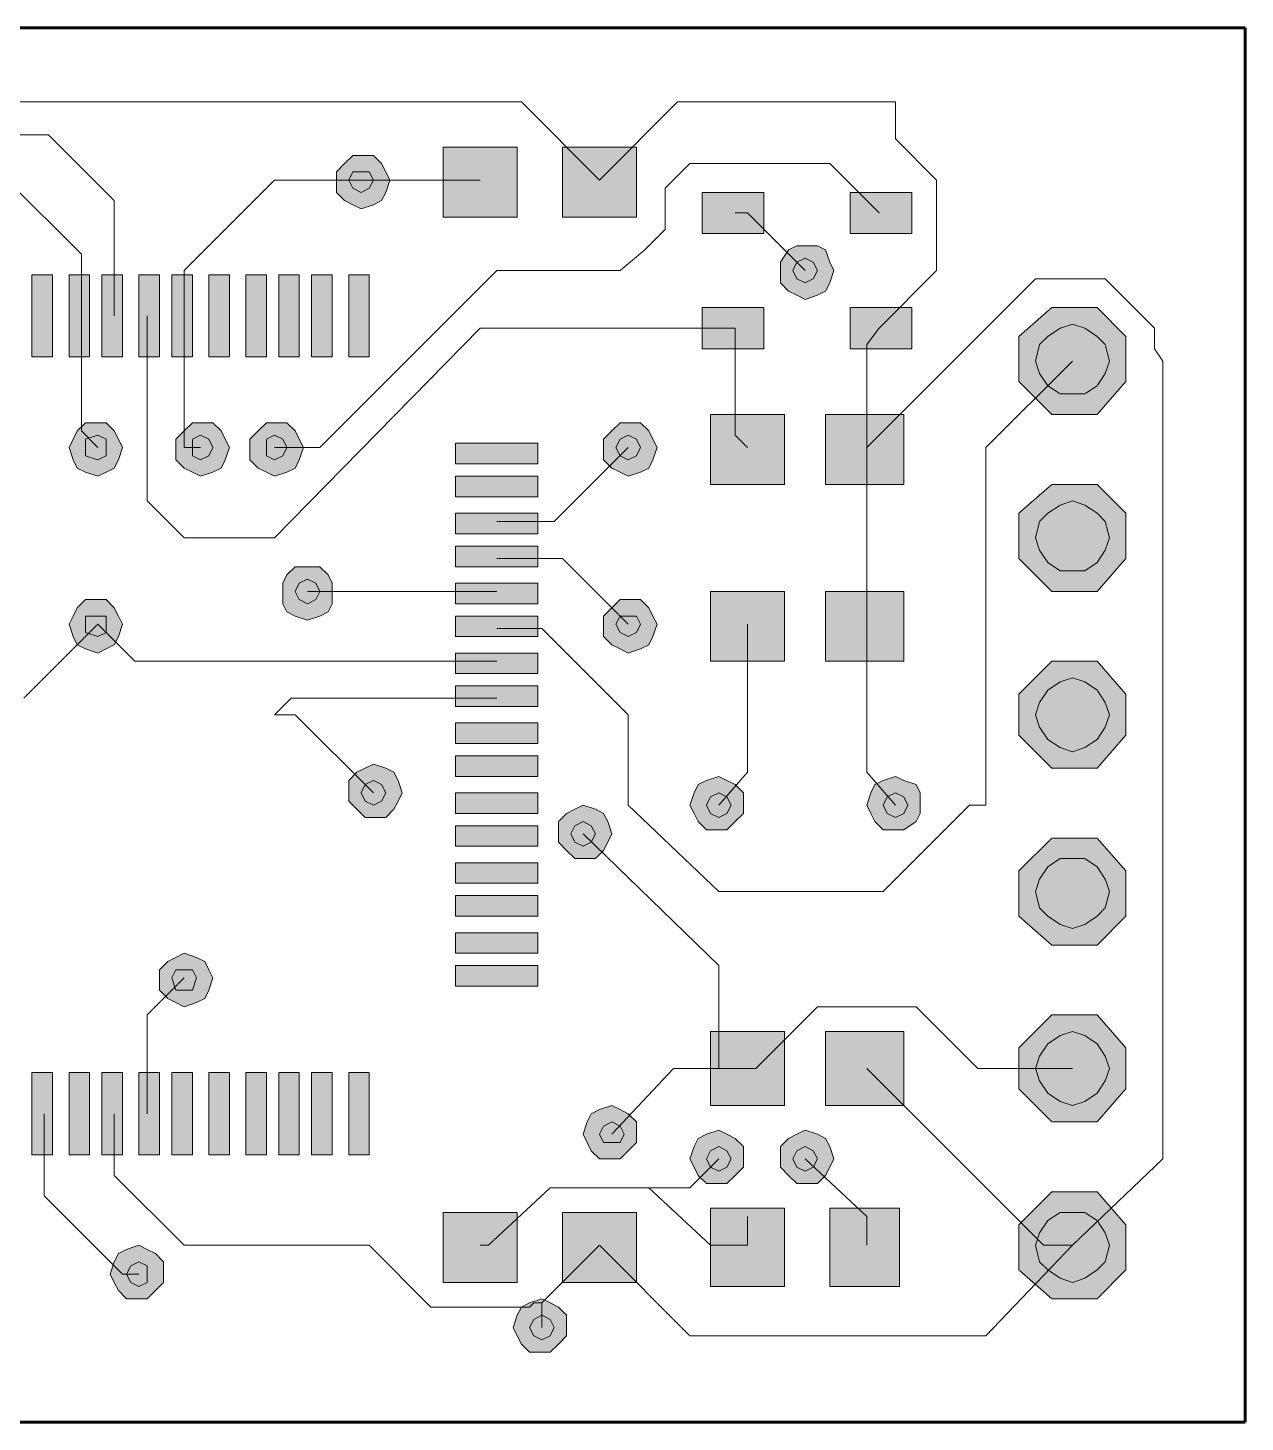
# Model space of a CAD drawing. Header units: millimetres. Extents: x 146 to 808, y 127 to 512.
# Drawn here: x 313.5 to 412.2, y 399.1 to 512.1 of the extents above; entities that cross this region are included whole.
import ezdxf

# ---------------------------------------------------------------- set-up
doc = ezdxf.new("R2010")
doc.units = ezdxf.units.MM
doc.layers.add('H', color=7, linetype='Continuous', lineweight=100)
doc.layers.add('P', color=250, linetype='Continuous', lineweight=100)

msp = doc.modelspace()

# ---------------------------------------------------------------- hatches: boundary and pattern name
at = {"layer": 'H', "linetype": 'Continuous', "lineweight": 5}
for points in [[(342.84, 499.77), (342.51, 498.77), (342.17, 498.1), (341.51, 497.77), (340.51, 497.43), (339.84, 497.77), (339.17, 498.1), (338.51, 498.77), (338.51, 499.77), (338.51, 500.43), (339.17, 501.1), (339.84, 501.77), (340.51, 501.77), (341.51, 501.77), (342.17, 501.1), (342.51, 500.43)], [(347.17, 502.43), (353.17, 502.43), (353.17, 496.77), (347.17, 496.77)], [(356.84, 502.43), (362.84, 502.43), (362.84, 496.77), (356.84, 496.77)], [(368.17, 498.77), (373.17, 498.77), (373.17, 495.43), (368.17, 495.43)], [(380.17, 498.77), (385.17, 498.77), (385.17, 495.43), (380.17, 495.43)], [(378.84, 492.43), (378.51, 491.43), (378.17, 490.77), (377.51, 490.43), (376.51, 490.1), (375.84, 490.43), (375.17, 490.77), (374.51, 491.43), (374.51, 492.43), (374.51, 493.1), (375.17, 494.1), (375.84, 494.43), (376.51, 494.43), (377.51, 494.43), (378.17, 494.1), (378.51, 493.1)], [(313.84, 492.1), (315.51, 492.1), (315.51, 485.43), (313.84, 485.43)], [(316.84, 492.1), (318.51, 492.1), (318.51, 485.43), (316.84, 485.43)], [(319.51, 492.1), (321.17, 492.1), (321.17, 485.43), (319.51, 485.43)], [(322.51, 492.1), (324.17, 492.1), (324.17, 485.43), (322.51, 485.43)], [(325.17, 492.1), (326.84, 492.1), (326.84, 485.43), (325.17, 485.43)], [(328.17, 492.1), (329.84, 492.1), (329.84, 485.43), (328.17, 485.43)], [(331.17, 492.1), (332.84, 492.1), (332.84, 485.43), (331.17, 485.43)], [(333.84, 492.1), (335.51, 492.1), (335.51, 485.43), (333.84, 485.43)], [(336.51, 492.1), (338.17, 492.1), (338.17, 485.43), (336.51, 485.43)], [(339.51, 492.1), (341.17, 492.1), (341.17, 485.43), (339.51, 485.43)], [(368.17, 489.43), (373.17, 489.43), (373.17, 486.1), (368.17, 486.1)], [(380.17, 489.43), (385.17, 489.43), (385.17, 486.1), (380.17, 486.1)], [(402.51, 483.43), (400.17, 480.77), (396.51, 480.77), (393.84, 483.43), (393.84, 487.1), (396.51, 489.43), (400.17, 489.43), (402.51, 487.1)], [(368.84, 480.77), (374.84, 480.77), (374.84, 475.1), (368.84, 475.1)], [(378.17, 480.77), (384.51, 480.77), (384.51, 475.1), (378.17, 475.1)], [(321.17, 478.1), (320.84, 477.1), (320.51, 476.43), (319.84, 476.1), (319.17, 475.77), (318.17, 476.1), (317.51, 476.43), (317.17, 477.1), (316.84, 478.1), (317.17, 478.77), (317.51, 479.43), (318.17, 480.1), (319.17, 480.1), (319.84, 480.1), (320.51, 479.43), (320.84, 478.77)], [(329.84, 478.1), (329.51, 477.1), (329.17, 476.43), (328.51, 476.1), (327.51, 475.77), (326.84, 476.1), (326.17, 476.43), (325.51, 477.1), (325.51, 478.1), (325.51, 478.77), (326.17, 479.43), (326.84, 480.1), (327.51, 480.1), (328.51, 480.1), (329.17, 479.43), (329.51, 478.77)], [(335.84, 478.1), (335.51, 477.1), (335.17, 476.43), (334.51, 476.1), (333.51, 475.77), (332.84, 476.1), (332.17, 476.43), (331.51, 477.1), (331.51, 478.1), (331.51, 478.77), (332.17, 479.43), (332.84, 480.1), (333.51, 480.1), (334.51, 480.1), (335.17, 479.43), (335.51, 478.77)], [(364.51, 478.1), (364.17, 477.1), (363.84, 476.43), (363.17, 476.1), (362.17, 475.77), (361.51, 476.1), (360.84, 476.43), (360.17, 477.1), (360.17, 478.1), (360.17, 478.77), (360.84, 479.43), (361.51, 480.1), (362.17, 480.1), (363.17, 480.1), (363.84, 479.43), (364.17, 478.77)], [(348.17, 478.43), (354.84, 478.43), (354.84, 476.77), (348.17, 476.77)], [(348.17, 475.77), (354.84, 475.77), (354.84, 474.1), (348.17, 474.1)], [(402.51, 469.1), (400.17, 466.43), (396.51, 466.43), (393.84, 469.1), (393.84, 472.77), (396.51, 475.1), (400.17, 475.1), (402.51, 472.77)], [(348.17, 472.77), (354.84, 472.77), (354.84, 471.1), (348.17, 471.1)], [(348.17, 470.1), (354.84, 470.1), (354.84, 468.43), (348.17, 468.43)], [(338.17, 466.43), (338.17, 465.43), (337.84, 464.77), (337.17, 464.43), (336.17, 464.1), (335.17, 464.43), (334.51, 464.77), (334.17, 465.43), (334.17, 466.43), (334.17, 467.1), (334.51, 467.77), (335.17, 468.43), (336.17, 468.43), (337.17, 468.43), (337.84, 467.77), (338.17, 467.1)], [(348.17, 467.1), (354.84, 467.1), (354.84, 465.43), (348.17, 465.43)], [(321.17, 463.77), (320.84, 462.77), (320.51, 462.1), (319.84, 461.77), (319.17, 461.43), (318.17, 461.77), (317.51, 462.1), (317.17, 462.77), (316.84, 463.77), (317.17, 464.43), (317.51, 465.1), (318.17, 465.77), (319.17, 465.77), (319.84, 465.77), (320.51, 465.1), (320.84, 464.43)], [(364.51, 463.77), (364.17, 462.77), (363.84, 462.1), (363.17, 461.77), (362.17, 461.43), (361.51, 461.77), (360.84, 462.1), (360.17, 462.77), (360.17, 463.77), (360.17, 464.43), (360.84, 465.1), (361.51, 465.77), (362.17, 465.77), (363.17, 465.77), (363.84, 465.1), (364.17, 464.43)], [(368.84, 466.43), (374.84, 466.43), (374.84, 460.77), (368.84, 460.77)], [(378.17, 466.43), (384.51, 466.43), (384.51, 460.77), (378.17, 460.77)], [(348.17, 464.43), (354.84, 464.43), (354.84, 462.77), (348.17, 462.77)], [(348.17, 461.43), (354.84, 461.43), (354.84, 459.77), (348.17, 459.77)], [(402.51, 454.77), (400.17, 452.1), (396.51, 452.1), (393.84, 454.77), (393.84, 458.1), (396.51, 460.77), (400.17, 460.77), (402.51, 458.1)], [(348.17, 458.77), (354.84, 458.77), (354.84, 457.1), (348.17, 457.1)], [(348.17, 455.77), (354.84, 455.77), (354.84, 454.1), (348.17, 454.1)], [(343.84, 450.1), (343.51, 449.43), (343.17, 448.77), (342.51, 448.1), (341.51, 448.1), (340.84, 448.1), (340.17, 448.77), (339.51, 449.43), (339.51, 450.1), (339.51, 451.1), (340.17, 451.77), (340.84, 452.1), (341.51, 452.43), (342.51, 452.1), (343.17, 451.77), (343.51, 451.1)], [(348.17, 453.1), (354.84, 453.1), (354.84, 451.43), (348.17, 451.43)], [(371.51, 449.1), (371.51, 448.43), (370.84, 447.77), (370.17, 447.1), (369.51, 447.1), (368.51, 447.1), (367.84, 447.77), (367.51, 448.43), (367.17, 449.1), (367.51, 450.1), (367.84, 450.77), (368.51, 451.1), (369.51, 451.43), (370.17, 451.1), (370.84, 450.77), (371.51, 450.1)], [(385.84, 449.1), (385.84, 448.43), (385.51, 447.77), (384.51, 447.1), (383.84, 447.1), (382.84, 447.1), (382.17, 447.77), (381.84, 448.43), (381.51, 449.1), (381.84, 450.1), (382.17, 450.77), (382.84, 451.1), (383.84, 451.43), (384.51, 451.1), (385.51, 450.77), (385.84, 450.1)], [(348.17, 450.1), (354.84, 450.1), (354.84, 448.43), (348.17, 448.43)], [(360.84, 446.77), (360.51, 446.1), (360.17, 445.43), (359.51, 444.77), (358.51, 444.77), (357.84, 444.77), (357.17, 445.43), (356.51, 446.1), (356.51, 446.77), (356.51, 447.77), (357.17, 448.43), (357.84, 448.77), (358.51, 449.1), (359.51, 448.77), (360.17, 448.43), (360.51, 447.77)], [(348.17, 447.43), (354.84, 447.43), (354.84, 445.77), (348.17, 445.77)], [(402.51, 440.1), (400.17, 437.77), (396.51, 437.77), (393.84, 440.1), (393.84, 443.77), (396.51, 446.43), (400.17, 446.43), (402.51, 443.77)], [(348.17, 444.43), (354.84, 444.43), (354.84, 442.77), (348.17, 442.77)], [(348.17, 441.77), (354.84, 441.77), (354.84, 440.1), (348.17, 440.1)], [(348.17, 438.77), (354.84, 438.77), (354.84, 437.1), (348.17, 437.1)], [(328.51, 435.1), (328.17, 434.1), (327.84, 433.43), (327.17, 433.1), (326.17, 432.77), (325.51, 433.1), (324.84, 433.43), (324.17, 434.1), (324.17, 435.1), (324.17, 435.77), (324.84, 436.43), (325.51, 436.77), (326.17, 437.1), (327.17, 436.77), (327.84, 436.43), (328.17, 435.77)], [(348.17, 436.1), (354.84, 436.1), (354.84, 434.43), (348.17, 434.43)], [(402.51, 426.1), (400.17, 423.43), (396.51, 423.43), (393.84, 426.1), (393.84, 429.43), (396.51, 432.1), (400.17, 432.1), (402.51, 429.43)], [(368.84, 430.77), (374.84, 430.77), (374.84, 424.77), (368.84, 424.77)], [(378.17, 430.77), (384.51, 430.77), (384.51, 424.77), (378.17, 424.77)], [(313.84, 427.43), (315.51, 427.43), (315.51, 420.77), (313.84, 420.77)], [(316.84, 427.43), (318.51, 427.43), (318.51, 420.77), (316.84, 420.77)], [(319.51, 427.43), (321.17, 427.43), (321.17, 420.77), (319.51, 420.77)], [(322.51, 427.43), (324.17, 427.43), (324.17, 420.77), (322.51, 420.77)], [(325.17, 427.43), (326.84, 427.43), (326.84, 420.77), (325.17, 420.77)], [(328.17, 427.43), (329.84, 427.43), (329.84, 420.77), (328.17, 420.77)], [(331.17, 427.43), (332.84, 427.43), (332.84, 420.77), (331.17, 420.77)], [(333.84, 427.43), (335.51, 427.43), (335.51, 420.77), (333.84, 420.77)], [(336.51, 427.43), (338.17, 427.43), (338.17, 420.77), (336.51, 420.77)], [(339.51, 427.43), (341.17, 427.43), (341.17, 420.77), (339.51, 420.77)], [(362.84, 422.43), (362.84, 421.77), (362.17, 421.1), (361.51, 420.43), (360.84, 420.43), (359.84, 420.43), (359.17, 421.1), (358.84, 421.77), (358.51, 422.43), (358.84, 423.43), (359.17, 424.1), (359.84, 424.43), (360.84, 424.77), (361.51, 424.43), (362.17, 424.1), (362.84, 423.43)], [(371.51, 420.43), (371.51, 419.77), (370.84, 419.1), (370.17, 418.43), (369.51, 418.43), (368.51, 418.43), (367.84, 419.1), (367.51, 419.77), (367.17, 420.43), (367.51, 421.43), (367.84, 422.1), (368.51, 422.43), (369.51, 422.77), (370.17, 422.43), (370.84, 422.1), (371.51, 421.43)], [(378.84, 420.43), (378.51, 419.77), (378.17, 419.1), (377.51, 418.43), (376.51, 418.43), (375.84, 418.43), (375.17, 419.1), (374.51, 419.77), (374.51, 420.43), (374.51, 421.43), (375.17, 422.1), (375.84, 422.43), (376.51, 422.77), (377.51, 422.43), (378.17, 422.1), (378.51, 421.43)], [(402.51, 411.43), (400.17, 409.1), (396.51, 409.1), (393.84, 411.43), (393.84, 415.1), (396.51, 417.77), (400.17, 417.77), (402.51, 415.1)], [(347.17, 416.1), (353.17, 416.1), (353.17, 410.43), (347.17, 410.43)], [(356.84, 416.1), (362.84, 416.1), (362.84, 410.43), (356.84, 410.43)], [(368.84, 416.43), (374.84, 416.43), (374.84, 410.1), (368.84, 410.1)], [(378.51, 416.43), (384.17, 416.43), (384.17, 410.1), (378.51, 410.1)], [(324.51, 411.1), (324.51, 410.43), (323.84, 409.77), (323.17, 409.1), (322.51, 409.1), (321.51, 409.1), (320.84, 409.77), (320.51, 410.43), (320.17, 411.1), (320.51, 412.1), (320.84, 412.77), (321.51, 413.1), (322.51, 413.43), (323.17, 413.1), (323.84, 412.77), (324.51, 412.1)], [(357.17, 406.77), (357.17, 406.1), (356.51, 405.43), (355.84, 404.77), (355.17, 404.77), (354.17, 404.77), (353.51, 405.43), (353.17, 406.1), (352.84, 406.77), (353.17, 407.77), (353.51, 408.43), (354.17, 408.77), (355.17, 409.1), (355.84, 408.77), (356.51, 408.43), (357.17, 407.77)]]:
    msp.add_hatch(color=250, dxfattribs=at).paths.add_polyline_path(points)
h = msp.add_hatch(color=250, dxfattribs=at)
h.set_gradient(color1=(255, 255, 255))
h.paths.add_polyline_path([(341.51, 499.77), (341.17, 499.1), (340.51, 498.77), (339.84, 499.1), (339.51, 499.77), (339.84, 500.43), (340.51, 500.43), (341.17, 500.43)])
h = msp.add_hatch(color=250, dxfattribs=at)
h.set_gradient(color1=(255, 255, 255))
h.paths.add_polyline_path([(377.51, 492.43), (377.17, 491.77), (376.51, 491.43), (375.84, 491.77), (375.51, 492.43), (375.84, 493.1), (376.51, 493.43), (377.17, 493.1)])
h = msp.add_hatch(color=250, dxfattribs=at)
h.set_gradient(color1=(255, 255, 255))
h.paths.add_polyline_path([(401.17, 485.1), (400.84, 484.1), (400.17, 483.1), (399.17, 482.43), (398.17, 482.43), (397.17, 482.43), (396.17, 483.1), (395.51, 484.1), (395.17, 485.1), (395.51, 486.43), (396.17, 487.1), (397.17, 487.77), (398.17, 488.1), (399.17, 487.77), (400.17, 487.1), (400.84, 486.43)])
h = msp.add_hatch(color=250, dxfattribs=at)
h.set_gradient(color1=(255, 255, 255))
h.paths.add_polyline_path([(319.84, 478.1), (319.84, 477.43), (319.17, 477.1), (318.17, 477.43), (318.17, 478.1), (318.17, 478.77), (319.17, 479.1), (319.84, 478.77)])
h = msp.add_hatch(color=250, dxfattribs=at)
h.set_gradient(color1=(255, 255, 255))
h.paths.add_polyline_path([(328.51, 478.1), (328.17, 477.43), (327.51, 477.1), (326.84, 477.43), (326.84, 478.1), (326.84, 478.77), (327.51, 479.1), (328.17, 478.77)])
h = msp.add_hatch(color=250, dxfattribs=at)
h.set_gradient(color1=(255, 255, 255))
h.paths.add_polyline_path([(334.51, 478.1), (334.17, 477.43), (333.51, 477.1), (332.84, 477.43), (332.84, 478.1), (332.84, 478.77), (333.51, 479.1), (334.17, 478.77)])
h = msp.add_hatch(color=250, dxfattribs=at)
h.set_gradient(color1=(255, 255, 255))
h.paths.add_polyline_path([(363.17, 478.1), (362.84, 477.43), (362.17, 477.1), (361.51, 477.43), (361.17, 478.1), (361.51, 478.77), (362.17, 479.1), (362.84, 478.77)])
h = msp.add_hatch(color=250, dxfattribs=at)
h.set_gradient(color1=(255, 255, 255))
h.paths.add_polyline_path([(401.17, 470.77), (400.84, 469.77), (400.17, 468.77), (399.17, 468.1), (398.17, 468.1), (397.17, 468.1), (396.17, 468.77), (395.51, 469.77), (395.17, 470.77), (395.51, 472.1), (396.17, 472.77), (397.17, 473.43), (398.17, 473.77), (399.17, 473.43), (400.17, 472.77), (400.84, 472.1)])
h = msp.add_hatch(color=250, dxfattribs=at)
h.set_gradient(color1=(255, 255, 255))
h.paths.add_polyline_path([(337.17, 466.43), (336.84, 465.77), (336.17, 465.43), (335.51, 465.77), (335.17, 466.43), (335.51, 467.1), (336.17, 467.43), (336.84, 467.1)])
h = msp.add_hatch(color=250, dxfattribs=at)
h.set_gradient(color1=(255, 255, 255))
h.paths.add_polyline_path([(319.84, 463.77), (319.84, 463.1), (319.17, 462.77), (318.17, 463.1), (318.17, 463.77), (318.17, 464.43), (319.17, 464.43), (319.84, 464.43)])
h = msp.add_hatch(color=250, dxfattribs=at)
h.set_gradient(color1=(255, 255, 255))
h.paths.add_polyline_path([(363.17, 463.77), (362.84, 463.1), (362.17, 462.77), (361.51, 463.1), (361.17, 463.77), (361.51, 464.43), (362.17, 464.43), (362.84, 464.43)])
h = msp.add_hatch(color=250, dxfattribs=at)
h.set_gradient(color1=(255, 255, 255))
h.paths.add_polyline_path([(401.17, 456.43), (400.84, 455.43), (400.17, 454.43), (399.17, 453.77), (398.17, 453.43), (397.17, 453.77), (396.17, 454.43), (395.51, 455.43), (395.17, 456.43), (395.51, 457.43), (396.17, 458.43), (397.17, 459.1), (398.17, 459.43), (399.17, 459.1), (400.17, 458.43), (400.84, 457.43)])
h = msp.add_hatch(color=250, dxfattribs=at)
h.set_gradient(color1=(255, 255, 255))
h.paths.add_polyline_path([(342.51, 450.1), (342.17, 449.43), (341.51, 449.1), (340.84, 449.43), (340.51, 450.1), (340.84, 450.77), (341.51, 451.1), (342.17, 450.77)])
h = msp.add_hatch(color=250, dxfattribs=at)
h.set_gradient(color1=(255, 255, 255))
h.paths.add_polyline_path([(370.51, 449.1), (370.17, 448.43), (369.51, 448.1), (368.84, 448.43), (368.51, 449.1), (368.84, 449.77), (369.51, 450.1), (370.17, 449.77)])
h = msp.add_hatch(color=250, dxfattribs=at)
h.set_gradient(color1=(255, 255, 255))
h.paths.add_polyline_path([(384.84, 449.1), (384.51, 448.43), (383.84, 448.1), (383.17, 448.43), (382.84, 449.1), (383.17, 449.77), (383.84, 450.1), (384.51, 449.77)])
h = msp.add_hatch(color=250, dxfattribs=at)
h.set_gradient(color1=(255, 255, 255))
h.paths.add_polyline_path([(359.51, 446.77), (359.17, 446.1), (358.51, 445.77), (357.84, 446.1), (357.51, 446.77), (357.84, 447.43), (358.51, 447.77), (359.17, 447.43)])
h = msp.add_hatch(color=250, dxfattribs=at)
h.set_gradient(color1=(255, 255, 255))
h.paths.add_polyline_path([(401.17, 442.1), (400.84, 440.77), (400.17, 440.1), (399.17, 439.43), (398.17, 439.1), (397.17, 439.43), (396.17, 440.1), (395.51, 440.77), (395.17, 442.1), (395.51, 443.1), (396.17, 444.1), (397.17, 444.77), (398.17, 444.77), (399.17, 444.77), (400.17, 444.1), (400.84, 443.1)])
h = msp.add_hatch(color=250, dxfattribs=at)
h.set_gradient(color1=(255, 255, 255))
h.paths.add_polyline_path([(327.17, 435.1), (326.84, 434.1), (326.17, 434.1), (325.51, 434.1), (325.17, 435.1), (325.51, 435.77), (326.17, 435.77), (326.84, 435.77)])
h = msp.add_hatch(color=250, dxfattribs=at)
h.set_gradient(color1=(255, 255, 255))
h.paths.add_polyline_path([(401.17, 427.77), (400.84, 426.77), (400.17, 425.77), (399.17, 425.1), (398.17, 424.77), (397.17, 425.1), (396.17, 425.77), (395.51, 426.77), (395.17, 427.77), (395.51, 428.77), (396.17, 429.77), (397.17, 430.43), (398.17, 430.77), (399.17, 430.43), (400.17, 429.77), (400.84, 428.77)])
h = msp.add_hatch(color=250, dxfattribs=at)
h.set_gradient(color1=(255, 255, 255))
h.paths.add_polyline_path([(361.84, 422.43), (361.51, 421.77), (360.84, 421.77), (360.17, 421.77), (359.84, 422.43), (360.17, 423.1), (360.84, 423.43), (361.51, 423.1)])
h = msp.add_hatch(color=250, dxfattribs=at)
h.set_gradient(color1=(255, 255, 255))
h.paths.add_polyline_path([(370.51, 420.43), (370.17, 419.77), (369.51, 419.43), (368.84, 419.77), (368.51, 420.43), (368.84, 421.1), (369.51, 421.43), (370.17, 421.1)])
h = msp.add_hatch(color=250, dxfattribs=at)
h.set_gradient(color1=(255, 255, 255))
h.paths.add_polyline_path([(377.51, 420.43), (377.17, 419.77), (376.51, 419.43), (375.84, 419.77), (375.51, 420.43), (375.84, 421.1), (376.51, 421.43), (377.17, 421.1)])
h = msp.add_hatch(color=250, dxfattribs=at)
h.set_gradient(color1=(255, 255, 255))
h.paths.add_polyline_path([(401.17, 413.43), (400.84, 412.1), (400.17, 411.43), (399.17, 410.77), (398.17, 410.43), (397.17, 410.77), (396.17, 411.43), (395.51, 412.1), (395.17, 413.43), (395.51, 414.43), (396.17, 415.43), (397.17, 416.1), (398.17, 416.1), (399.17, 416.1), (400.17, 415.43), (400.84, 414.43)])
h = msp.add_hatch(color=250, dxfattribs=at)
h.set_gradient(color1=(255, 255, 255))
h.paths.add_polyline_path([(323.17, 411.1), (323.17, 410.43), (322.51, 410.1), (321.84, 410.43), (321.51, 411.1), (321.84, 411.77), (322.51, 412.1), (323.17, 411.77)])
h = msp.add_hatch(color=250, dxfattribs=at)
h.set_gradient(color1=(255, 255, 255))
h.paths.add_polyline_path([(356.17, 406.77), (355.84, 406.1), (355.17, 405.77), (354.51, 406.1), (354.17, 406.77), (354.51, 407.43), (355.17, 407.77), (355.84, 407.43)])

# ---------------------------------------------------------------- linework, layer by layer
at = {"layer": 'P', "color": 250, "linetype": 'Continuous', "lineweight": 60}
for points in [[(412.17, 512.1), (196.84, 512.1)], [(412.17, 399.1), (412.17, 512.1)], [(196.84, 399.1), (412.17, 399.1)]]:
    msp.add_lwpolyline(points, dxfattribs=at)
at = {"layer": 'P', "color": 250, "linetype": 'Continuous', "lineweight": 5}
for points in [[(294.17, 506.1), (353.51, 506.1)], [(353.51, 506.1), (359.84, 499.77)], [(366.17, 506.1), (359.84, 499.77)], [(383.84, 506.1), (366.17, 506.1)], [(383.84, 503.1), (383.84, 506.1)], [(297.51, 503.43), (315.17, 503.43)], [(320.51, 498.1), (315.17, 503.43)], [(387.17, 499.77), (383.84, 503.1)], [(342.84, 499.77), (342.51, 498.77), (342.17, 498.1), (341.51, 497.77), (340.51, 497.43), (339.84, 497.77), (339.17, 498.1), (338.51, 498.77), (338.51, 499.77), (338.51, 500.43), (339.17, 501.1), (339.84, 501.77), (340.51, 501.77), (341.51, 501.77), (342.17, 501.1), (342.51, 500.43), (342.84, 499.77)], [(347.17, 502.43), (353.17, 502.43), (353.17, 496.77), (347.17, 496.77), (347.17, 502.43)], [(356.84, 502.43), (362.84, 502.43), (362.84, 496.77), (356.84, 496.77), (356.84, 502.43)], [(367.17, 501.1), (365.17, 499.1)], [(378.51, 501.1), (367.17, 501.1)], [(382.51, 497.1), (378.51, 501.1)], [(317.84, 493.77), (311.84, 499.77)], [(326.17, 492.43), (333.51, 499.77)], [(333.51, 499.77), (340.51, 499.77)], [(341.51, 499.77), (341.17, 499.1), (340.51, 498.77), (339.84, 499.1), (339.51, 499.77), (339.84, 500.43), (340.51, 500.43), (341.17, 500.43), (341.51, 499.77)], [(340.51, 499.77), (350.17, 499.77)], [(387.17, 492.43), (387.17, 499.77)], [(365.17, 499.1), (365.17, 495.77)], [(368.17, 498.77), (373.17, 498.77), (373.17, 495.43), (368.17, 495.43), (368.17, 498.77)], [(380.17, 498.77), (385.17, 498.77), (385.17, 495.43), (380.17, 495.43), (380.17, 498.77)], [(320.51, 493.1), (320.51, 498.1)], [(371.84, 497.1), (370.84, 497.1)], [(376.51, 492.43), (371.84, 497.1)], [(365.17, 495.77), (363.51, 494.1)], [(363.51, 494.1), (361.51, 492.43)], [(378.84, 492.43), (378.51, 491.43), (378.17, 490.77), (377.51, 490.43), (376.51, 490.1), (375.84, 490.43), (375.17, 490.77), (374.51, 491.43), (374.51, 492.43), (374.51, 493.1), (375.17, 494.1), (375.84, 494.43), (376.51, 494.43), (377.51, 494.43), (378.17, 494.1), (378.51, 493.1), (378.84, 492.43)], [(317.84, 488.77), (317.84, 493.77)], [(320.51, 488.77), (320.51, 493.1)], [(377.51, 492.43), (377.17, 491.77), (376.51, 491.43), (375.84, 491.77), (375.51, 492.43), (375.84, 493.1), (376.51, 493.43), (377.17, 493.1), (377.51, 492.43)], [(313.84, 492.1), (315.51, 492.1), (315.51, 485.43), (313.84, 485.43), (313.84, 492.1)], [(316.84, 492.1), (318.51, 492.1), (318.51, 485.43), (316.84, 485.43), (316.84, 492.1)], [(319.51, 492.1), (321.17, 492.1), (321.17, 485.43), (319.51, 485.43), (319.51, 492.1)], [(322.51, 492.1), (324.17, 492.1), (324.17, 485.43), (322.51, 485.43), (322.51, 492.1)], [(325.17, 492.1), (326.84, 492.1), (326.84, 485.43), (325.17, 485.43), (325.17, 492.1)], [(326.17, 488.77), (326.17, 492.43)], [(328.17, 492.1), (329.84, 492.1), (329.84, 485.43), (328.17, 485.43), (328.17, 492.1)], [(331.17, 492.1), (332.84, 492.1), (332.84, 485.43), (331.17, 485.43), (331.17, 492.1)], [(333.84, 492.1), (335.51, 492.1), (335.51, 485.43), (333.84, 485.43), (333.84, 492.1)], [(336.51, 492.1), (338.17, 492.1), (338.17, 485.43), (336.51, 485.43), (336.51, 492.1)], [(351.51, 492.43), (337.17, 478.1)], [(339.51, 492.1), (341.17, 492.1), (341.17, 485.43), (339.51, 485.43), (339.51, 492.1)], [(361.51, 492.43), (351.51, 492.43)], [(381.51, 478.1), (395.17, 491.77)], [(382.51, 487.77), (387.17, 492.43)], [(395.17, 491.77), (400.84, 491.77)], [(400.84, 491.77), (404.84, 487.77)], [(368.17, 489.43), (373.17, 489.43), (373.17, 486.1), (368.17, 486.1), (368.17, 489.43)], [(380.17, 489.43), (385.17, 489.43), (385.17, 486.1), (380.17, 486.1), (380.17, 489.43)], [(402.51, 483.43), (400.17, 480.77), (396.51, 480.77), (393.84, 483.43), (393.84, 487.1), (396.51, 489.43), (400.17, 489.43), (402.51, 487.1), (402.51, 483.43)], [(317.84, 488.77), (317.84, 479.43)], [(323.17, 488.77), (323.17, 473.77)], [(326.17, 488.77), (326.17, 478.1)], [(333.51, 470.77), (350.17, 487.77)], [(350.17, 487.77), (370.84, 487.77)], [(370.84, 487.77), (370.84, 479.1)], [(381.51, 486.43), (382.51, 487.77)], [(401.17, 485.1), (400.84, 484.1), (400.17, 483.1), (399.17, 482.43), (398.17, 482.43), (397.17, 482.43), (396.17, 483.1), (395.51, 484.1), (395.17, 485.1), (395.51, 486.43), (396.17, 487.1), (397.17, 487.77), (398.17, 488.1), (399.17, 487.77), (400.17, 487.1), (400.84, 486.43), (401.17, 485.1)], [(404.84, 487.77), (404.84, 486.1)], [(381.51, 478.1), (381.51, 486.43)], [(404.84, 486.1), (405.51, 485.1)], [(391.17, 478.1), (398.17, 485.1)], [(405.51, 485.1), (405.51, 420.43)], [(368.84, 480.77), (374.84, 480.77), (374.84, 475.1), (368.84, 475.1), (368.84, 480.77)], [(378.17, 480.77), (384.51, 480.77), (384.51, 475.1), (378.17, 475.1), (378.17, 480.77)], [(321.17, 478.1), (320.84, 477.1), (320.51, 476.43), (319.84, 476.1), (319.17, 475.77), (318.17, 476.1), (317.51, 476.43), (317.17, 477.1), (316.84, 478.1), (317.17, 478.77), (317.51, 479.43), (318.17, 480.1), (319.17, 480.1), (319.84, 480.1), (320.51, 479.43), (320.84, 478.77), (321.17, 478.1)], [(317.84, 479.43), (319.17, 478.1)], [(329.84, 478.1), (329.51, 477.1), (329.17, 476.43), (328.51, 476.1), (327.51, 475.77), (326.84, 476.1), (326.17, 476.43), (325.51, 477.1), (325.51, 478.1), (325.51, 478.77), (326.17, 479.43), (326.84, 480.1), (327.51, 480.1), (328.51, 480.1), (329.17, 479.43), (329.51, 478.77), (329.84, 478.1)], [(335.84, 478.1), (335.51, 477.1), (335.17, 476.43), (334.51, 476.1), (333.51, 475.77), (332.84, 476.1), (332.17, 476.43), (331.51, 477.1), (331.51, 478.1), (331.51, 478.77), (332.17, 479.43), (332.84, 480.1), (333.51, 480.1), (334.51, 480.1), (335.17, 479.43), (335.51, 478.77), (335.84, 478.1)], [(364.51, 478.1), (364.17, 477.1), (363.84, 476.43), (363.17, 476.1), (362.17, 475.77), (361.51, 476.1), (360.84, 476.43), (360.17, 477.1), (360.17, 478.1), (360.17, 478.77), (360.84, 479.43), (361.51, 480.1), (362.17, 480.1), (363.17, 480.1), (363.84, 479.43), (364.17, 478.77), (364.51, 478.1)], [(319.84, 478.1), (319.84, 477.43), (319.17, 477.1), (318.17, 477.43), (318.17, 478.1), (318.17, 478.77), (319.17, 479.1), (319.84, 478.77), (319.84, 478.1)], [(326.17, 478.1), (326.17, 478.1)], [(326.17, 478.1), (327.51, 478.1)], [(328.51, 478.1), (328.17, 477.43), (327.51, 477.1), (326.84, 477.43), (326.84, 478.1), (326.84, 478.77), (327.51, 479.1), (328.17, 478.77), (328.51, 478.1)], [(334.51, 478.1), (334.17, 477.43), (333.51, 477.1), (332.84, 477.43), (332.84, 478.1), (332.84, 478.77), (333.51, 479.1), (334.17, 478.77), (334.51, 478.1)], [(337.17, 478.1), (333.51, 478.1)], [(348.17, 478.43), (354.84, 478.43), (354.84, 476.77), (348.17, 476.77), (348.17, 478.43)], [(356.17, 472.1), (362.17, 478.1)], [(363.17, 478.1), (362.84, 477.43), (362.17, 477.1), (361.51, 477.43), (361.17, 478.1), (361.51, 478.77), (362.17, 479.1), (362.84, 478.77), (363.17, 478.1)], [(370.84, 479.1), (371.84, 478.1)], [(381.51, 463.77), (381.51, 478.1)], [(391.17, 449.1), (391.17, 478.1)], [(348.17, 475.77), (354.84, 475.77), (354.84, 474.1), (348.17, 474.1), (348.17, 475.77)], [(402.51, 469.1), (400.17, 466.43), (396.51, 466.43), (393.84, 469.1), (393.84, 472.77), (396.51, 475.1), (400.17, 475.1), (402.51, 472.77), (402.51, 469.1)], [(323.17, 473.77), (326.17, 470.77)], [(401.17, 470.77), (400.84, 469.77), (400.17, 468.77), (399.17, 468.1), (398.17, 468.1), (397.17, 468.1), (396.17, 468.77), (395.51, 469.77), (395.17, 470.77), (395.51, 472.1), (396.17, 472.77), (397.17, 473.43), (398.17, 473.77), (399.17, 473.43), (400.17, 472.77), (400.84, 472.1), (401.17, 470.77)], [(348.17, 472.77), (354.84, 472.77), (354.84, 471.1), (348.17, 471.1), (348.17, 472.77)], [(351.51, 472.1), (356.17, 472.1)], [(326.17, 470.77), (333.51, 470.77)], [(348.17, 470.1), (354.84, 470.1), (354.84, 468.43), (348.17, 468.43), (348.17, 470.1)], [(351.51, 469.1), (356.84, 469.1)], [(356.84, 469.1), (362.17, 463.77)], [(338.17, 466.43), (338.17, 465.43), (337.84, 464.77), (337.17, 464.43), (336.17, 464.1), (335.17, 464.43), (334.51, 464.77), (334.17, 465.43), (334.17, 466.43), (334.17, 467.1), (334.51, 467.77), (335.17, 468.43), (336.17, 468.43), (337.17, 468.43), (337.84, 467.77), (338.17, 467.1), (338.17, 466.43)], [(337.17, 466.43), (336.84, 465.77), (336.17, 465.43), (335.51, 465.77), (335.17, 466.43), (335.51, 467.1), (336.17, 467.43), (336.84, 467.1), (337.17, 466.43)], [(348.17, 467.1), (354.84, 467.1), (354.84, 465.43), (348.17, 465.43), (348.17, 467.1)], [(321.17, 463.77), (320.84, 462.77), (320.51, 462.1), (319.84, 461.77), (319.17, 461.43), (318.17, 461.77), (317.51, 462.1), (317.17, 462.77), (316.84, 463.77), (317.17, 464.43), (317.51, 465.1), (318.17, 465.77), (319.17, 465.77), (319.84, 465.77), (320.51, 465.1), (320.84, 464.43), (321.17, 463.77)], [(351.51, 466.43), (336.17, 466.43)], [(364.51, 463.77), (364.17, 462.77), (363.84, 462.1), (363.17, 461.77), (362.17, 461.43), (361.51, 461.77), (360.84, 462.1), (360.17, 462.77), (360.17, 463.77), (360.17, 464.43), (360.84, 465.1), (361.51, 465.77), (362.17, 465.77), (363.17, 465.77), (363.84, 465.1), (364.17, 464.43), (364.51, 463.77)], [(368.84, 466.43), (374.84, 466.43), (374.84, 460.77), (368.84, 460.77), (368.84, 466.43)], [(378.17, 466.43), (384.51, 466.43), (384.51, 460.77), (378.17, 460.77), (378.17, 466.43)], [(319.84, 463.77), (319.84, 463.1), (319.17, 462.77), (318.17, 463.1), (318.17, 463.77), (318.17, 464.43), (319.17, 464.43), (319.84, 464.43), (319.84, 463.77)], [(348.17, 464.43), (354.84, 464.43), (354.84, 462.77), (348.17, 462.77), (348.17, 464.43)], [(363.17, 463.77), (362.84, 463.1), (362.17, 462.77), (361.51, 463.1), (361.17, 463.77), (361.51, 464.43), (362.17, 464.43), (362.84, 464.43), (363.17, 463.77)], [(313.17, 457.77), (319.17, 463.77)], [(322.17, 460.77), (319.17, 463.77)], [(351.51, 463.43), (355.17, 463.43)], [(355.17, 463.43), (362.17, 456.43)], [(371.84, 463.77), (371.84, 451.77)], [(381.51, 451.77), (381.51, 463.77)], [(348.17, 461.43), (354.84, 461.43), (354.84, 459.77), (348.17, 459.77), (348.17, 461.43)], [(351.51, 460.77), (322.17, 460.77)], [(402.51, 454.77), (400.17, 452.1), (396.51, 452.1), (393.84, 454.77), (393.84, 458.1), (396.51, 460.77), (400.17, 460.77), (402.51, 458.1), (402.51, 454.77)], [(401.17, 456.43), (400.84, 455.43), (400.17, 454.43), (399.17, 453.77), (398.17, 453.43), (397.17, 453.77), (396.17, 454.43), (395.51, 455.43), (395.17, 456.43), (395.51, 457.43), (396.17, 458.43), (397.17, 459.1), (398.17, 459.43), (399.17, 459.1), (400.17, 458.43), (400.84, 457.43), (401.17, 456.43)], [(334.84, 457.77), (333.51, 456.43)], [(351.51, 457.77), (334.84, 457.77)], [(348.17, 458.77), (354.84, 458.77), (354.84, 457.1), (348.17, 457.1), (348.17, 458.77)], [(333.51, 456.43), (335.17, 456.43)], [(335.17, 456.43), (341.51, 450.1)], [(348.17, 455.77), (354.84, 455.77), (354.84, 454.1), (348.17, 454.1), (348.17, 455.77)], [(362.17, 456.43), (362.17, 449.1)], [(343.84, 450.1), (343.51, 449.43), (343.17, 448.77), (342.51, 448.1), (341.51, 448.1), (340.84, 448.1), (340.17, 448.77), (339.51, 449.43), (339.51, 450.1), (339.51, 451.1), (340.17, 451.77), (340.84, 452.1), (341.51, 452.43), (342.51, 452.1), (343.17, 451.77), (343.51, 451.1), (343.84, 450.1)], [(348.17, 453.1), (354.84, 453.1), (354.84, 451.43), (348.17, 451.43), (348.17, 453.1)], [(342.51, 450.1), (342.17, 449.43), (341.51, 449.1), (340.84, 449.43), (340.51, 450.1), (340.84, 450.77), (341.51, 451.1), (342.17, 450.77), (342.51, 450.1)], [(371.51, 449.1), (371.51, 448.43), (370.84, 447.77), (370.17, 447.1), (369.51, 447.1), (368.51, 447.1), (367.84, 447.77), (367.51, 448.43), (367.17, 449.1), (367.51, 450.1), (367.84, 450.77), (368.51, 451.1), (369.51, 451.43), (370.17, 451.1), (370.84, 450.77), (371.51, 450.1), (371.51, 449.1)], [(371.84, 451.77), (369.51, 449.1)], [(383.84, 449.1), (381.51, 451.77)], [(385.84, 449.1), (385.84, 448.43), (385.51, 447.77), (384.51, 447.1), (383.84, 447.1), (382.84, 447.1), (382.17, 447.77), (381.84, 448.43), (381.51, 449.1), (381.84, 450.1), (382.17, 450.77), (382.84, 451.1), (383.84, 451.43), (384.51, 451.1), (385.51, 450.77), (385.84, 450.1), (385.84, 449.1)], [(348.17, 450.1), (354.84, 450.1), (354.84, 448.43), (348.17, 448.43), (348.17, 450.1)], [(370.51, 449.1), (370.17, 448.43), (369.51, 448.1), (368.84, 448.43), (368.51, 449.1), (368.84, 449.77), (369.51, 450.1), (370.17, 449.77), (370.51, 449.1)], [(384.84, 449.1), (384.51, 448.43), (383.84, 448.1), (383.17, 448.43), (382.84, 449.1), (383.17, 449.77), (383.84, 450.1), (384.51, 449.77), (384.84, 449.1)], [(360.84, 446.77), (360.51, 446.1), (360.17, 445.43), (359.51, 444.77), (358.51, 444.77), (357.84, 444.77), (357.17, 445.43), (356.51, 446.1), (356.51, 446.77), (356.51, 447.77), (357.17, 448.43), (357.84, 448.77), (358.51, 449.1), (359.51, 448.77), (360.17, 448.43), (360.51, 447.77), (360.84, 446.77)], [(362.17, 449.1), (369.51, 442.1)], [(382.84, 442.1), (389.84, 449.1)], [(389.84, 449.1), (391.17, 449.1)], [(359.51, 446.77), (359.17, 446.1), (358.51, 445.77), (357.84, 446.1), (357.51, 446.77), (357.84, 447.43), (358.51, 447.77), (359.17, 447.43), (359.51, 446.77)], [(348.17, 447.43), (354.84, 447.43), (354.84, 445.77), (348.17, 445.77), (348.17, 447.43)], [(358.51, 446.77), (369.51, 436.1)], [(402.51, 440.1), (400.17, 437.77), (396.51, 437.77), (393.84, 440.1), (393.84, 443.77), (396.51, 446.43), (400.17, 446.43), (402.51, 443.77), (402.51, 440.1)], [(348.17, 444.43), (354.84, 444.43), (354.84, 442.77), (348.17, 442.77), (348.17, 444.43)], [(401.17, 442.1), (400.84, 440.77), (400.17, 440.1), (399.17, 439.43), (398.17, 439.1), (397.17, 439.43), (396.17, 440.1), (395.51, 440.77), (395.17, 442.1), (395.51, 443.1), (396.17, 444.1), (397.17, 444.77), (398.17, 444.77), (399.17, 444.77), (400.17, 444.1), (400.84, 443.1), (401.17, 442.1)], [(369.51, 442.1), (382.84, 442.1)], [(348.17, 441.77), (354.84, 441.77), (354.84, 440.1), (348.17, 440.1), (348.17, 441.77)], [(348.17, 438.77), (354.84, 438.77), (354.84, 437.1), (348.17, 437.1), (348.17, 438.77)], [(328.51, 435.1), (328.17, 434.1), (327.84, 433.43), (327.17, 433.1), (326.17, 432.77), (325.51, 433.1), (324.84, 433.43), (324.17, 434.1), (324.17, 435.1), (324.17, 435.77), (324.84, 436.43), (325.51, 436.77), (326.17, 437.1), (327.17, 436.77), (327.84, 436.43), (328.17, 435.77), (328.51, 435.1)], [(323.17, 432.1), (326.17, 435.1)], [(327.17, 435.1), (326.84, 434.1), (326.17, 434.1), (325.51, 434.1), (325.17, 435.1), (325.51, 435.77), (326.17, 435.77), (326.84, 435.77), (327.17, 435.1)], [(348.17, 436.1), (354.84, 436.1), (354.84, 434.43), (348.17, 434.43), (348.17, 436.1)], [(369.51, 436.1), (369.51, 427.77)], [(323.17, 424.1), (323.17, 432.1)], [(372.51, 427.77), (377.51, 432.77)], [(377.51, 432.77), (385.51, 432.77)], [(385.51, 432.77), (390.51, 427.77)], [(402.51, 426.1), (400.17, 423.43), (396.51, 423.43), (393.84, 426.1), (393.84, 429.43), (396.51, 432.1), (400.17, 432.1), (402.51, 429.43), (402.51, 426.1)], [(368.84, 430.77), (374.84, 430.77), (374.84, 424.77), (368.84, 424.77), (368.84, 430.77)], [(378.17, 430.77), (384.51, 430.77), (384.51, 424.77), (378.17, 424.77), (378.17, 430.77)], [(401.17, 427.77), (400.84, 426.77), (400.17, 425.77), (399.17, 425.1), (398.17, 424.77), (397.17, 425.1), (396.17, 425.77), (395.51, 426.77), (395.17, 427.77), (395.51, 428.77), (396.17, 429.77), (397.17, 430.43), (398.17, 430.77), (399.17, 430.43), (400.17, 429.77), (400.84, 428.77), (401.17, 427.77)], [(313.84, 427.43), (315.51, 427.43), (315.51, 420.77), (313.84, 420.77), (313.84, 427.43)], [(316.84, 427.43), (318.51, 427.43), (318.51, 420.77), (316.84, 420.77), (316.84, 427.43)], [(319.51, 427.43), (321.17, 427.43), (321.17, 420.77), (319.51, 420.77), (319.51, 427.43)], [(322.51, 427.43), (324.17, 427.43), (324.17, 420.77), (322.51, 420.77), (322.51, 427.43)], [(325.17, 427.43), (326.84, 427.43), (326.84, 420.77), (325.17, 420.77), (325.17, 427.43)], [(328.17, 427.43), (329.84, 427.43), (329.84, 420.77), (328.17, 420.77), (328.17, 427.43)], [(331.17, 427.43), (332.84, 427.43), (332.84, 420.77), (331.17, 420.77), (331.17, 427.43)], [(333.84, 427.43), (335.51, 427.43), (335.51, 420.77), (333.84, 420.77), (333.84, 427.43)], [(336.51, 427.43), (338.17, 427.43), (338.17, 420.77), (336.51, 420.77), (336.51, 427.43)], [(339.51, 427.43), (341.17, 427.43), (341.17, 420.77), (339.51, 420.77), (339.51, 427.43)], [(360.84, 422.43), (365.84, 427.77)], [(365.84, 427.77), (369.51, 427.77)], [(369.51, 427.77), (371.84, 427.77)], [(371.84, 427.77), (372.51, 427.77)], [(381.51, 427.77), (395.84, 413.43)], [(390.51, 427.77), (398.17, 427.77)], [(314.84, 424.1), (314.84, 417.43)], [(320.51, 424.1), (320.51, 419.1)], [(362.84, 422.43), (362.84, 421.77), (362.17, 421.1), (361.51, 420.43), (360.84, 420.43), (359.84, 420.43), (359.17, 421.1), (358.84, 421.77), (358.51, 422.43), (358.84, 423.43), (359.17, 424.1), (359.84, 424.43), (360.84, 424.77), (361.51, 424.43), (362.17, 424.1), (362.84, 423.43), (362.84, 422.43)], [(361.84, 422.43), (361.51, 421.77), (360.84, 421.77), (360.17, 421.77), (359.84, 422.43), (360.17, 423.1), (360.84, 423.43), (361.51, 423.1), (361.84, 422.43)], [(371.51, 420.43), (371.51, 419.77), (370.84, 419.1), (370.17, 418.43), (369.51, 418.43), (368.51, 418.43), (367.84, 419.1), (367.51, 419.77), (367.17, 420.43), (367.51, 421.43), (367.84, 422.1), (368.51, 422.43), (369.51, 422.77), (370.17, 422.43), (370.84, 422.1), (371.51, 421.43), (371.51, 420.43)], [(378.84, 420.43), (378.51, 419.77), (378.17, 419.1), (377.51, 418.43), (376.51, 418.43), (375.84, 418.43), (375.17, 419.1), (374.51, 419.77), (374.51, 420.43), (374.51, 421.43), (375.17, 422.1), (375.84, 422.43), (376.51, 422.77), (377.51, 422.43), (378.17, 422.1), (378.51, 421.43), (378.84, 420.43)], [(369.51, 420.43), (367.17, 418.1)], [(370.51, 420.43), (370.17, 419.77), (369.51, 419.43), (368.84, 419.77), (368.51, 420.43), (368.84, 421.1), (369.51, 421.43), (370.17, 421.1), (370.51, 420.43)], [(377.51, 420.43), (377.17, 419.77), (376.51, 419.43), (375.84, 419.77), (375.51, 420.43), (375.84, 421.1), (376.51, 421.43), (377.17, 421.1), (377.51, 420.43)], [(381.51, 415.77), (376.51, 420.43)], [(398.17, 413.43), (405.51, 420.43)], [(320.51, 419.1), (326.17, 413.43)], [(350.84, 413.43), (355.84, 418.1)], [(355.84, 418.1), (363.84, 418.1)], [(363.84, 418.1), (368.84, 413.43)], [(367.17, 418.1), (363.84, 418.1)], [(314.84, 417.43), (321.17, 411.1)], [(402.51, 411.43), (400.17, 409.1), (396.51, 409.1), (393.84, 411.43), (393.84, 415.1), (396.51, 417.77), (400.17, 417.77), (402.51, 415.1), (402.51, 411.43)], [(347.17, 416.1), (353.17, 416.1), (353.17, 410.43), (347.17, 410.43), (347.17, 416.1)], [(356.84, 416.1), (362.84, 416.1), (362.84, 410.43), (356.84, 410.43), (356.84, 416.1)], [(368.84, 416.43), (374.84, 416.43), (374.84, 410.1), (368.84, 410.1), (368.84, 416.43)], [(378.51, 416.43), (384.17, 416.43), (384.17, 410.1), (378.51, 410.1), (378.51, 416.43)], [(401.17, 413.43), (400.84, 412.1), (400.17, 411.43), (399.17, 410.77), (398.17, 410.43), (397.17, 410.77), (396.17, 411.43), (395.51, 412.1), (395.17, 413.43), (395.51, 414.43), (396.17, 415.43), (397.17, 416.1), (398.17, 416.1), (399.17, 416.1), (400.17, 415.43), (400.84, 414.43), (401.17, 413.43)], [(371.84, 415.77), (371.84, 413.43)], [(381.51, 413.43), (381.51, 415.77)], [(324.51, 411.1), (324.51, 410.43), (323.84, 409.77), (323.17, 409.1), (322.51, 409.1), (321.51, 409.1), (320.84, 409.77), (320.51, 410.43), (320.17, 411.1), (320.51, 412.1), (320.84, 412.77), (321.51, 413.1), (322.51, 413.43), (323.17, 413.1), (323.84, 412.77), (324.51, 412.1), (324.51, 411.1)], [(326.17, 413.43), (341.17, 413.43)], [(341.17, 413.43), (346.17, 408.43)], [(350.17, 413.43), (350.84, 413.43)], [(355.17, 408.77), (359.84, 413.43)], [(359.84, 413.43), (367.17, 406.1)], [(368.84, 413.43), (371.84, 413.43)], [(391.17, 406.1), (398.17, 413.43)], [(395.84, 413.43), (398.17, 413.43)], [(323.17, 411.1), (323.17, 410.43), (322.51, 410.1), (321.84, 410.43), (321.51, 411.1), (321.84, 411.77), (322.51, 412.1), (323.17, 411.77), (323.17, 411.1)], [(321.17, 411.1), (322.51, 411.1)], [(357.17, 406.77), (357.17, 406.1), (356.51, 405.43), (355.84, 404.77), (355.17, 404.77), (354.17, 404.77), (353.51, 405.43), (353.17, 406.1), (352.84, 406.77), (353.17, 407.77), (353.51, 408.43), (354.17, 408.77), (355.17, 409.1), (355.84, 408.77), (356.51, 408.43), (357.17, 407.77), (357.17, 406.77)], [(346.17, 408.43), (354.17, 408.43)], [(354.17, 408.43), (354.51, 408.77)], [(354.51, 408.77), (355.17, 408.77)], [(355.17, 406.77), (355.17, 408.77)], [(356.17, 406.77), (355.84, 406.1), (355.17, 405.77), (354.51, 406.1), (354.17, 406.77), (354.51, 407.43), (355.17, 407.77), (355.84, 407.43), (356.17, 406.77)], [(367.17, 406.1), (391.17, 406.1)]]:
    msp.add_lwpolyline(points, dxfattribs=at)

doc.saveas('drawing.dxf')
